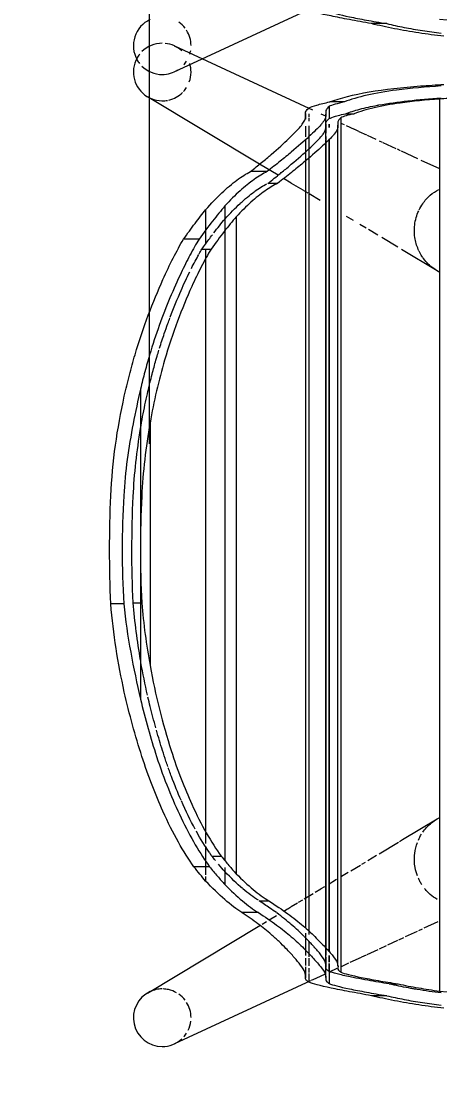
# Model space of a CAD drawing. Header units: millimetres. Extents: x 81566 to 292854, y -8553 to 29000.
# Drawn here: x 105756.5 to 105930.9, y 16205.8 to 16644.9 of the extents above; entities that cross this region are included whole.
import ezdxf

# ---------------------------------------------------------------- set-up
doc = ezdxf.new("R2010")
doc.units = ezdxf.units.MM
doc.linetypes.add('Осевая', pattern=[3175, 635, -476.25, 1587.5, -476.25])
for name, color, linetype, lineweight in [('A-ANNO-DIMS', 7, 'Continuous', 9), ('A-ANNO-DIMS-100', 7, 'Continuous', 9), ('Оси-2', 7, 'Осевая', 9)]:
    doc.layers.add(name, color=color, linetype=linetype, lineweight=lineweight)
doc.layers.add('I-FURN-1', color=9, linetype='Continuous', lineweight=9, true_color=0x808080)
doc.styles.add('ISOCPEUR', font='isocpeur.ttf', dxfattribs={"width": 0.9, "height": 250})
doc.dimstyles.new('ISO-2_5_0_9К_БОЛЬШОЙ', dxfattribs={"dimscale": 304.8, "dimtxt": 248.995294, "dimasz": 0.492126, "dimexe": 0.393701, "dimexo": 0.984252, "dimgap": 0, "dimtad": 1, "dimdec": 0, "dimrnd": 10, "dimzin": 0, "dimdsep": 46, "dimtxsty": 'ISOCPEUR', "dimblk1": 'OBLIQUE', "dimblk2": 'OBLIQUE', "dimsah": 1, "dimcen": 0.09, "dimdle": 0.393701, "dimazin": 0, "dimtfac": 1, "dimtdec": 4, "dimtix": 1, "dimtmove": 0, "dimatfit": 3, "dimfxl": 1, "dimtvp": 1, "dimtolj": 1, "dimtzin": 0, "dimarcsym": 2})

# ---------------------------------------------------------------- blocks, each defined once
blk = doc.blocks.new('Chair_IconsOfDenmark_NamNam_WoodChair - 1_187-V136-План расстановки мебели и оборудования 2 этажа в осях 23-33')
at = {"layer": 'I-FURN-1'}
for p, q in [((31.75, 192.92), (5.47, 249.64)), ((25.53, 161.18), (25.53, 167.51))]:
    blk.add_line(p, q, dxfattribs=at)
for start, end in [(119.1056, 128.4027), (25.0917, 119.1056), (135, 180), (180, 213.0242), (307.2529, 325.2136), (228.0907, 237.3895), (252.7785, 260.6311), (270.6963, 302.3007)]:
    blk.add_arc((16.35, 254.69), 12, start, end, dxfattribs=at)
for points, knots in [([(25.53, 167.51), (26.11, 170.8), (27.22, 177), (29.28, 187.31), (30.48, 192.06), (31.12, 193.59)], [0, 0, 0, 0, 0.25, 0.5, 1, 1, 1, 1]), ([(30.6, 185.19), (30, 183.79), (28.87, 179.38), (27.01, 169.87), (26.04, 164.18), (25.53, 161.18)], [0, 0, 0, 0, 0.5, 0.75, 1, 1, 1, 1])]:
    blk.add_open_spline(points, degree=3, knots=knots, dxfattribs=at)
for points in [[(20.29, 137.42), (20.69, 140.9), (21.61, 147.89), (23.37, 158.13), (24.77, 164.5), (25.53, 167.51)], [(25.53, 161.18), (24.98, 158.86), (23.94, 154.02), (22.61, 146.38), (21.89, 141.18), (21.57, 138.6)], [(27.46, 139.28), (25.39, 122.1), (21.78, 87.61), (19.27, 52.88), (18.29, 35.47)]]:
    blk.add_open_spline(points, degree=3, dxfattribs=at)
blk = doc.blocks.new('Chair_IconsOfDenmark_NamNam_WoodChair - 1_187-V137-План расстановки мебели и оборудования 2 этажа в осях 23-33')
at = {"layer": 'I-FURN-1'}
for p, q in [((188.81, 270.72), (188.81, 276.1)), ((165.38, 263.74), (149.05, 263.74)), ((261.79, 263.74), (165.38, 263.74)), ((261.79, 263.74), (165.38, 263.74)), ((189.26, 266.79), (189.26, 263.25)), ((278.31, 263.74), (261.79, 263.74)), ((26.64, 260.87), (54.83, 214)), ((264.14, 259.78), (163.1, 259.78)), ((371.99, 214.14), (400.09, 260.87)), ((31.75, 192.92), (5.47, 249.64)), ((421.27, 249.64), (395.33, 193.66)), ((79.27, 234.97), (79.27, 241.51)), ((340.75, 239.38), (340.75, 245.82)), ((336.59, 238.17), (336.59, 234.38)), ((75.16, 236.61), (73.3, 236.61)), ((87.82, 236.61), (75.9, 236.61)), ((83.69, 234.02), (83.69, 230.18)), ((93.38, 236.61), (89.01, 236.61)), ((336.59, 236.61), (93.87, 236.61)), ((353.01, 236.61), (338.72, 236.61)), ((77.21, 228.61), (71.82, 228.61)), ((78.88, 228.61), (77.21, 228.61)), ((78.88, 228.61), (77.21, 228.61)), ((349.14, 228.61), (81.81, 228.61)), ((349.14, 228.61), (81.81, 228.61)), ((354.38, 228.61), (349.14, 228.61)), ((354.59, 228.61), (354.38, 228.61)), ((60.16, 214.64), (60.16, 221.48)), ((350.06, 223.91), (76.35, 223.91)), ((368.9, 211.03), (368.9, 217.96)), ((55.38, 213.09), (56.48, 211.26)), ((65.06, 214.31), (65.06, 210.29)), ((367.37, 206.47), (371.99, 214.14)), ((57.11, 210.2), (58.94, 207.17)), ((363.99, 206.68), (363.99, 210.74)), ((60.8, 204.07), (61.76, 202.48)), ((61.78, 202.44), (62.57, 201.12)), ((364.05, 200.95), (365.97, 204.14)), ((62.68, 200.94), (64.25, 198.33)), ((64.47, 197.96), (65.53, 196.21)), ((361.1, 196.04), (363.98, 200.83)), ((32.96, 193.59), (31.12, 193.59)), ((35.34, 195.1), (32.83, 195.1)), ((34.78, 193.59), (32.96, 193.59)), ((37.05, 193.59), (35.22, 193.59)), ((37.58, 195.1), (35.34, 195.1)), ((41.13, 193.59), (37.96, 193.59)), ((41.21, 195.1), (38.1, 195.1)), ((48.1, 193.59), (41.72, 193.59)), ((50.14, 195.1), (42.28, 195.1)), ((51.56, 195.1), (50.14, 195.1)), ((52.37, 193.59), (51.02, 193.59)), ((378.4, 193.59), (52.45, 193.59)), ((377.09, 195.1), (53.8, 195.1)), ((65.91, 195.58), (68.17, 191.81)), ((356.8, 188.9), (359.56, 193.48)), ((359.84, 193.94), (360.99, 195.86)), ((382.16, 195.1), (377.09, 195.1)), ((388.01, 193.59), (378.4, 193.59)), ((387.89, 195.1), (383.31, 195.1)), ((391.21, 193.59), (389.93, 193.59)), ((393.12, 195.1), (390.75, 195.1)), ((392.97, 193.59), (391.58, 193.59)), ((395.33, 193.66), (394.62, 192.13)), ((32.76, 190.73), (31.86, 192.68)), ((34.57, 186.84), (32.76, 190.73)), ((68.65, 191.02), (70.09, 188.62)), ((37.4, 185.19), (30.6, 185.19)), ((33.1, 186.5), (43.37, 186.5)), ((36.81, 182), (35.34, 185.16)), ((35.63, 185.19), (37.4, 185.19)), ((39.68, 186.6), (37.29, 186.6)), ((37.4, 185.19), (38.9, 185.19)), ((38.9, 185.19), (37.4, 185.19)), ((39.57, 185.19), (42.24, 185.19)), ((42.24, 185.19), (39.57, 185.19)), ((41.58, 186.6), (39.68, 186.6)), ((383.55, 186.6), (42.36, 186.6)), ((43.5, 186.5), (382.24, 186.5)), ((43.86, 185.19), (382.27, 185.19)), ((382.27, 185.19), (43.86, 185.19)), ((70.14, 188.54), (71.08, 186.98)), ((72.32, 184.91), (73.09, 183.64)), ((382.6, 186.5), (392.79, 186.5)), ((386.52, 186.6), (384.89, 186.6)), ((388.82, 186.6), (386.52, 186.6)), ((387.24, 185.19), (388.67, 185.19)), ((388.67, 185.19), (387.24, 185.19)), ((396.02, 185.19), (390.99, 185.19)), ((393, 188.63), (392.08, 186.65)), ((397.95, 178.82), (397.95, 184.92)), ((391.35, 180.26), (35.32, 180.26)), ((39.08, 177.09), (37.62, 180.24)), ((37.77, 181.5), (388.18, 181.5)), ((73.12, 183.59), (74.03, 182.07)), ((389.12, 180.26), (388.49, 178.9)), ((41.5, 171.87), (39.31, 176.59)), ((75.27, 180.01), (76.96, 177.2)), ((77.57, 176.2), (79.98, 172.19)), ((348.46, 175.01), (350.23, 177.97)), ((388.11, 178.08), (386.57, 174.76)), ((393.02, 178.32), (393.02, 174.72)), ((42.47, 169.77), (41.55, 171.75)), ((80.39, 171.51), (81.23, 170.11)), ((345.33, 169.82), (346.9, 172.43)), ((385.65, 172.76), (384.17, 169.57)), ((386.53, 174.67), (385.77, 173.03)), ((25.53, 161.18), (25.53, 167.51)), ((44.71, 164.94), (42.61, 169.46)), ((81.87, 169.04), (84.03, 165.45)), ((342.35, 164.86), (344.75, 168.85)), ((384.07, 169.37), (382.4, 165.76)), ((46.34, 161.42), (44.96, 164.4)), ((84.66, 164.4), (89.54, 156.28)), ((337.37, 156.58), (341.41, 163.3)), ((381.02, 162.77), (378.52, 157.38)), ((381.77, 164.4), (381.18, 163.12)), ((30.44, 160.25), (30.44, 156.41)), ((48.51, 156.74), (46.56, 160.95)), ((49.7, 154.18), (48.68, 156.37)), ((89.76, 155.92), (90.56, 154.59)), ((90.56, 154.59), (99.21, 140.2)), ((327.52, 140.2), (336.42, 155)), ((377.51, 155.21), (374.38, 148.46)), ((378.31, 156.92), (377.72, 155.66)), ((52.33, 148.49), (49.99, 153.55)), ((53.26, 146.49), (52.57, 147.98)), ((56.3, 139.92), (53.61, 145.73)), ((373.72, 147.02), (370.14, 139.3)), ((399.13, 139.28), (27.46, 139.28)), ((65.06, 139.11), (99.83, 139.11)), ((326.9, 139.11), (361.67, 139.11))]:
    blk.add_line(p, q, dxfattribs=at)
for centre, start, end in [((16.35, 254.69), 25.0917, 180), ((410.38, 254.69), 60.8944, 148.9747), ((410.38, 254.69), 51.5535, 60.8944), ((16.35, 254.69), 0, 25.0917), ((410.38, 254.69), 157.4126, 179.0711), ((410.38, 254.69), 0, 45), ((16.35, 254.69), 180, 222.767), ((410.38, 254.69), 180, 190.2406), ((16.35, 254.69), 330.2063, 347.3289), ((16.35, 254.69), 347.8882, 357.8557), ((410.38, 254.69), 193.2652, 225), ((410.38, 254.69), 335.1407, 354.3629), ((16.35, 254.69), 307.2529, 325.2136), ((410.38, 254.69), 317.233, 334.5361), ((16.35, 254.69), 228.0907, 237.3895), ((16.35, 254.69), 244.0927, 262.9377), ((16.35, 254.69), 270.6963, 302.3007), ((410.38, 254.69), 227.7598, 237.3895), ((410.38, 254.69), 249.8446, 269.42), ((410.38, 254.69), 270, 287.2215)]:
    blk.add_arc(centre, 12, start, end, dxfattribs=at)
for points in [[(152.06, 270.48), (158.03, 271.8), (170.13, 274.11), (182.53, 275.59), (188.81, 276.1)], [(188.81, 276.1), (196.32, 276.44), (211.32, 276.79), (226.32, 276.44), (233.81, 276.1)], [(233.81, 276.1), (240.92, 275.77), (254.94, 274.46), (268.57, 271.96), (275.29, 270.48)], [(125.2, 263.16), (129.49, 264.53), (138.25, 267.16), (147.4, 269.44), (152.06, 270.48)], [(188.81, 270.72), (181.99, 270.04), (168.54, 268.05), (155.48, 265.17), (149.05, 263.74)], [(233.81, 270.72), (226.32, 271.14), (211.32, 271.57), (196.32, 271.14), (188.81, 270.72)], [(278.31, 263.74), (273.54, 264.81), (263.88, 266.93), (248.96, 269.45), (238.89, 270.43), (233.81, 270.72)], [(275.29, 270.48), (278.25, 269.82), (284.08, 268.42), (289.76, 266.85), (292.56, 266.03)], [(149.05, 263.74), (144.92, 262.77), (136.82, 260.67), (129.02, 258.29), (125.2, 257.04)], [(150.77, 260.84), (155.22, 261.85), (159.76, 262.76), (164.37, 263.57)], [(165.38, 263.74), (169.3, 264.38), (177.21, 265.57), (185.23, 266.45), (189.26, 266.79)], [(189.26, 266.79), (196.63, 267.14), (211.37, 267.5), (226.11, 267.13), (233.49, 266.78)], [(233.49, 263.25), (226.11, 263.59), (211.37, 263.95), (196.63, 263.6), (189.26, 263.25)], [(233.49, 266.78), (238.27, 266.56), (247.78, 265.78), (257.14, 264.47), (261.79, 263.74)], [(261.79, 263.74), (265.15, 263.19), (268.46, 262.57), (271.73, 261.89)], [(292.56, 259.95), (290.24, 260.63), (285.54, 261.96), (280.74, 263.17), (278.31, 263.74)], [(292.56, 266.03), (298.36, 264.33), (309.4, 260.59), (319.28, 256.47), (323.94, 254.4)], [(102.38, 254.4), (105.82, 255.93), (113.08, 258.98), (121.04, 261.83), (125.2, 263.16)], [(163.1, 259.78), (156.88, 258.67), (144.76, 256.03), (133.25, 252.73), (127.65, 250.96)], [(189.26, 263.25), (184.83, 262.88), (176.04, 261.9), (167.39, 260.52), (163.1, 259.78)], [(264.14, 259.78), (259.11, 260.63), (248.98, 262.13), (238.68, 263), (233.49, 263.25)], [(290.35, 253.71), (286.15, 254.92), (277.57, 257.16), (268.67, 258.99), (264.14, 259.78)], [(280.89, 259.82), (282.09, 259.52), (283.28, 259.22), (284.47, 258.91)], [(326.66, 246.84), (323.36, 248.4), (316.43, 251.51), (304.97, 256), (296.8, 258.69), (292.56, 259.95)], [(125.2, 257.04), (120.48, 255.51), (111.5, 252.21), (103.46, 248.64), (99.67, 246.84)], [(127.65, 254.57), (129.06, 255.01), (130.47, 255.44), (131.89, 255.87)], [(131.89, 255.87), (133.28, 256.28), (134.69, 256.69), (136.1, 257.09)], [(284.47, 258.91), (286.45, 258.39), (288.41, 257.85), (290.35, 257.3)], [(290.35, 257.3), (290.9, 257.14), (291.45, 256.98), (292, 256.82)], [(292, 256.82), (292.85, 256.57), (293.7, 256.32), (294.53, 256.06)], [(295.33, 255.81), (297.39, 255.17), (299.41, 254.51), (301.39, 253.83)], [(79.27, 241.51), (82.28, 243.64), (89.14, 247.99), (97.68, 252.3), (102.38, 254.4)], [(127.65, 250.96), (123.57, 249.67), (115.76, 246.91), (108.66, 243.92), (105.29, 242.4)], [(119.19, 251.71), (119.59, 251.86), (120, 252.01), (120.41, 252.15)], [(121.02, 252.37), (121.75, 252.63), (122.5, 252.88), (123.25, 253.14)], [(123.25, 253.14), (124.69, 253.63), (126.16, 254.11), (127.65, 254.57)], [(321.02, 242.4), (316.48, 244.43), (306.83, 248.46), (296.03, 252.07), (290.35, 253.71)], [(301.39, 253.83), (302.82, 253.34), (304.22, 252.85), (305.6, 252.34)], [(305.6, 252.34), (306.34, 252.07), (307.07, 251.8), (307.79, 251.53)], [(308.31, 251.34), (312.16, 249.88), (315.84, 248.37), (319.37, 246.84)], [(323.94, 254.4), (327.08, 253), (333.02, 250.15), (338.29, 247.26), (340.75, 245.82)], [(99.67, 246.84), (95.58, 244.9), (88.09, 240.93), (81.98, 236.94), (79.27, 234.97)], [(94.93, 240.99), (98.5, 242.94), (102.42, 244.86), (106.7, 246.74)], [(319.37, 246.84), (322.08, 245.67), (324.66, 244.47), (327.12, 243.25)], [(340.75, 239.38), (338.65, 240.63), (334.2, 243.14), (329.26, 245.62), (326.66, 246.84)], [(73.3, 236.61), (74.22, 237.38), (76.13, 238.98), (78.19, 240.66), (79.27, 241.51)], [(105.29, 242.4), (100.92, 240.42), (92.95, 236.35), (86.52, 232.22), (83.69, 230.18)], [(336.59, 234.38), (334.3, 235.73), (329.41, 238.44), (323.92, 241.1), (321.02, 242.4)], [(328.52, 242.56), (330.58, 241.52), (332.54, 240.47), (334.41, 239.42)], [(340.75, 245.82), (343.08, 244.18), (347.45, 240.98), (351.25, 238.02), (353.01, 236.61)], [(85.19, 235.07), (87.83, 236.87), (90.77, 238.69), (94.02, 240.49)], [(334.67, 239.28), (335.32, 238.91), (335.96, 238.54), (336.59, 238.17)], [(336.59, 238.17), (337.96, 237.2), (339.27, 236.25), (340.54, 235.31)], [(354.59, 228.61), (352.65, 230.25), (348.42, 233.7), (343.43, 237.44), (340.75, 239.38)], [(60.16, 221.48), (61.59, 223.75), (65.21, 228.56), (70.35, 233.85), (73.3, 236.61)], [(79.27, 234.97), (77.9, 233.85), (75.28, 231.66), (72.93, 229.61), (71.82, 228.61)], [(81.82, 232.51), (82.43, 233), (83.05, 233.51), (83.69, 234.02)], [(83.69, 234.02), (84.12, 234.33), (84.55, 234.63), (85, 234.94)], [(350.06, 223.91), (348.18, 225.51), (344.05, 228.87), (339.2, 232.5), (336.59, 234.38)], [(340.54, 235.31), (341.24, 234.79), (341.92, 234.28), (342.58, 233.78)], [(343.33, 233.21), (345.42, 231.62), (347.36, 230.08), (349.14, 228.61)], [(353.01, 236.61), (355.65, 234.29), (360.33, 229.8), (365.59, 223.52), (367.99, 219.75), (368.9, 217.96)], [(71.82, 228.61), (69.24, 226.09), (64.72, 221.22), (61.47, 216.76), (60.16, 214.64)], [(70.19, 221.23), (72.2, 223.6), (74.54, 226.06), (77.21, 228.61)], [(83.69, 230.18), (82.33, 229.07), (79.76, 226.92), (77.44, 224.89), (76.35, 223.91)], [(77.21, 228.61), (78.19, 229.46), (79.22, 230.34), (80.3, 231.25)], [(349.14, 228.61), (351.56, 226.44), (353.71, 224.33), (355.6, 222.29)], [(368.9, 211.03), (368.05, 212.74), (365.85, 216.34), (361.11, 222.24), (356.93, 226.45), (354.59, 228.61)], [(51.05, 209.28), (52.49, 210.94), (55.45, 214.64), (58.56, 219.08), (60.16, 221.48)], [(76.35, 223.91), (73.86, 221.46), (69.48, 216.73), (66.33, 212.37), (65.06, 210.29)], [(65.27, 214.65), (66.58, 216.71), (68.19, 218.88), (70.11, 221.14)], [(363.99, 206.68), (363.16, 208.36), (361.02, 211.9), (356.41, 217.69), (352.34, 221.79), (350.06, 223.91)], [(355.68, 222.2), (357.54, 220.19), (359.13, 218.25), (360.49, 216.38)], [(360.62, 216.21), (361.91, 214.42), (362.98, 212.71), (363.82, 211.08)], [(368.9, 217.96), (370.21, 216.31), (372.72, 213.21), (374.99, 210.52), (376.08, 209.28)], [(60.16, 214.64), (58.39, 211.91), (54.94, 206.89), (51.68, 202.78), (50.1, 200.94)], [(62.07, 209.87), (63.05, 211.28), (64.04, 212.76), (65.06, 214.31)], [(377.02, 200.94), (375.82, 202.36), (373.26, 205.46), (370.4, 209.09), (368.9, 211.03)], [(45.24, 203.16), (46.17, 204.05), (48.08, 205.97), (50.05, 208.14), (51.05, 209.28)], [(65.06, 210.29), (63.22, 207.44), (59.65, 202.21), (56.28, 197.93), (54.64, 196.04)], [(55.2, 200.94), (56.75, 202.74), (58.35, 204.75), (59.99, 206.98)], [(60.13, 207.17), (60.77, 208.04), (61.41, 208.94), (62.07, 209.87)], [(363.99, 210.74), (365.44, 208.88), (366.82, 207.14), (368.13, 205.52)], [(372.48, 196.04), (371.23, 197.52), (368.56, 200.78), (365.57, 204.62), (363.99, 206.68)], [(376.08, 209.28), (378.5, 206.49), (382.87, 201.65), (386.27, 198.35), (387.72, 197.09)], [(38.29, 197.09), (39.26, 197.83), (41.39, 199.59), (43.89, 201.88), (45.24, 203.16)], [(368.17, 205.47), (368.36, 205.23), (368.55, 205), (368.73, 204.77)], [(368.73, 204.77), (369.85, 203.4), (370.92, 202.13), (371.93, 200.94)], [(50.1, 200.94), (49.26, 199.98), (47.62, 198.15), (46.02, 196.49), (45.24, 195.71)], [(50.29, 195.67), (51.06, 196.44), (51.84, 197.24), (52.64, 198.09)], [(52.67, 198.12), (53.5, 199.02), (54.34, 199.96), (55.2, 200.94)], [(371.93, 200.94), (374.33, 198.12), (378.64, 193.23), (381.97, 189.89), (383.38, 188.62)], [(388.42, 188.62), (387.01, 189.89), (383.71, 193.23), (379.42, 198.12), (377.02, 200.94)], [(31.12, 193.59), (31.28, 193.84), (31.59, 194.28), (31.88, 194.6), (32.01, 194.73)], [(32.83, 195.1), (32.91, 195.1), (32.98, 195.09), (33.06, 195.07)], [(33.06, 195.07), (33.72, 194.92), (35.26, 195.1), (37.21, 196.26), (38.29, 197.09)], [(45.24, 195.71), (43.71, 194.19), (40.89, 191.49), (38.55, 189.46), (37.5, 188.62)], [(47.62, 193.09), (48.42, 193.84), (49.26, 194.66), (50.14, 195.53)], [(54.64, 196.04), (53.87, 195.15), (52.35, 193.45), (50.87, 191.9), (50.14, 191.16)], [(383.78, 183.64), (382.4, 184.92), (379.13, 188.28), (374.86, 193.2), (372.48, 196.04)], [(387.72, 197.09), (388.02, 196.83), (388.61, 196.36), (389.15, 195.99), (389.42, 195.82)], [(389.42, 195.82), (390, 195.47), (391.15, 194.98), (392.28, 194.96), (392.84, 195.07)], [(392.84, 195.07), (392.93, 195.09), (393.03, 195.1), (393.12, 195.1)], [(395.4, 193.59), (395.79, 192.85), (396.6, 190.64), (397.48, 187.03), (397.95, 184.92)], [(50.14, 191.16), (48.54, 189.54), (45.6, 186.66), (43.18, 184.52), (42.09, 183.64)], [(42.55, 188.62), (43.59, 189.44), (44.74, 190.43), (46, 191.59)], [(46.1, 191.67), (46.59, 192.12), (47.1, 192.59), (47.62, 193.09)], [(32.01, 186.56), (31.81, 186.49), (31.38, 186.19), (30.87, 185.58), (30.6, 185.19)], [(32.47, 186.57), (32.39, 186.59), (32.24, 186.61), (32.09, 186.58), (32.01, 186.56)], [(37.5, 188.62), (36.45, 187.78), (34.56, 186.6), (33.1, 186.41), (32.47, 186.57)], [(33.35, 176.38), (33.8, 178.54), (34.64, 182.24), (35.32, 184.48), (35.63, 185.19)], [(35.63, 185.19), (35.89, 185.57), (36.13, 185.87), (36.36, 186.09)], [(36.36, 186.09), (36.59, 186.32), (36.8, 186.47), (37, 186.54)], [(37, 186.54), (37.08, 186.57), (37.16, 186.59), (37.24, 186.6)], [(37.24, 186.6), (37.33, 186.6), (37.41, 186.59), (37.49, 186.57)], [(37.49, 186.57), (38.12, 186.41), (39.59, 186.6), (41.49, 187.78), (42.55, 188.62)], [(383.38, 188.62), (383.57, 188.46), (383.75, 188.3), (383.93, 188.15)], [(383.93, 188.15), (384.11, 188.01), (384.28, 187.87), (384.45, 187.74)], [(384.45, 187.74), (385.15, 187.23), (385.83, 186.87), (386.52, 186.68)], [(386.52, 186.68), (386.93, 186.56), (387.34, 186.5), (387.75, 186.5)], [(387.75, 186.5), (388.02, 186.5), (388.28, 186.52), (388.55, 186.57)], [(389.42, 187.8), (389.26, 187.92), (388.93, 188.17), (388.6, 188.47), (388.42, 188.62)], [(388.55, 186.57), (388.64, 186.59), (388.73, 186.6), (388.82, 186.6)], [(388.82, 186.6), (389.11, 186.6), (389.41, 186.51), (389.72, 186.33)], [(393.59, 186.57), (392.9, 186.44), (391.53, 186.52), (390.12, 187.26), (389.42, 187.8)], [(389.72, 186.33), (390.13, 186.1), (390.55, 185.72), (390.99, 185.19)], [(390.99, 185.19), (391.29, 184.59), (391.62, 183.7), (391.96, 182.54)], [(393.86, 186.6), (393.77, 186.6), (393.68, 186.59), (393.59, 186.57)], [(394.76, 186.33), (394.45, 186.51), (394.15, 186.6), (393.86, 186.6)], [(396.02, 185.19), (395.59, 185.72), (395.17, 186.1), (394.76, 186.33)], [(397.95, 178.82), (397.6, 180.34), (396.93, 182.95), (396.32, 184.62), (396.02, 185.19)], [(397.95, 184.92), (399.59, 180.61), (402.39, 169.33), (404.02, 154.66), (404.56, 147.17)], [(36.23, 181.27), (35.95, 181.05), (35.65, 180.71), (35.32, 180.26)], [(36.98, 181.6), (36.75, 181.6), (36.5, 181.49), (36.23, 181.27)], [(37, 181.6), (36.99, 181.6), (36.98, 181.6), (36.98, 181.6)], [(37.08, 181.59), (37.05, 181.59), (37.02, 181.6), (37, 181.6)], [(37.16, 181.57), (37.14, 181.58), (37.11, 181.59), (37.08, 181.59)], [(42.09, 183.64), (41.06, 182.79), (39.2, 181.6), (37.77, 181.41), (37.16, 181.57)], [(384.45, 183.06), (384.34, 183.15), (384.12, 183.33), (383.9, 183.53), (383.78, 183.64)], [(388.99, 181.57), (388.25, 181.43), (386.75, 181.54), (385.22, 182.42), (384.45, 183.06)], [(389.25, 181.6), (389.17, 181.6), (389.08, 181.59), (388.99, 181.57)], [(390.13, 181.35), (389.83, 181.51), (389.54, 181.6), (389.25, 181.6)], [(391.35, 180.26), (390.93, 180.76), (390.52, 181.13), (390.13, 181.35)], [(393.02, 174.72), (392.72, 176.03), (392.14, 178.29), (391.61, 179.75), (391.35, 180.26)], [(391.96, 182.54), (392.05, 182.21), (392.15, 181.86), (392.25, 181.49)], [(392.25, 181.49), (392.5, 180.56), (392.75, 179.5), (393.02, 178.32)], [(32.88, 174.04), (33.04, 174.85), (33.2, 175.64), (33.35, 176.38)], [(393.02, 178.32), (393.35, 177.47), (393.67, 176.55), (393.98, 175.58)], [(31.94, 169.03), (32.26, 170.81), (32.58, 172.48), (32.88, 174.04)], [(393.98, 175.58), (394.3, 174.57), (394.61, 173.5), (394.91, 172.37)], [(394.91, 172.37), (395.21, 171.24), (395.5, 170.04), (395.77, 168.8)], [(20.29, 137.42), (20.69, 140.9), (21.61, 147.89), (23.37, 158.13), (24.77, 164.5), (25.53, 167.51)], [(31.16, 164.55), (31.43, 166.1), (31.68, 167.6), (31.94, 169.03)], [(395.77, 168.8), (396.03, 167.61), (396.29, 166.37), (396.52, 165.1)], [(30.44, 160.25), (30.69, 161.72), (30.93, 163.16), (31.16, 164.55)], [(396.52, 165.1), (396.57, 164.88), (396.61, 164.66), (396.65, 164.44)], [(25.53, 161.18), (24.98, 158.86), (23.94, 154.02), (22.61, 146.38), (21.89, 141.18), (21.57, 138.6)], [(28.56, 151.12), (29.05, 153.86), (29.59, 156.54), (30.18, 159.12)], [(30.18, 159.12), (30.27, 159.5), (30.36, 159.87), (30.44, 160.25)], [(30.44, 156.41), (29.83, 153.71), (28.73, 148.06), (27.85, 142.19), (27.46, 139.28)], [(84.81, 149.54), (86.39, 149.36), (87.94, 148.98), (89.43, 148.42)], [(346.68, 149.54), (348.72, 149.3), (350.73, 148.74), (352.6, 147.88)], [(26.66, 138.6), (27.08, 141.9), (27.56, 145.22), (28.11, 148.49)], [(90.39, 148.02), (91.23, 147.66), (92.04, 147.23), (92.82, 146.74)], [(93.63, 146.2), (94.94, 145.29), (97.32, 143.14), (99.09, 140.53), (99.83, 139.11)], [(93.63, 146.2), (94.94, 145.29), (96.13, 144.22), (97.17, 143.03)], [(404.56, 147.17), (404.68, 145.55), (404.91, 142.29), (405.12, 139.04), (405.22, 137.42)], [(65.65, 140.21), (66.24, 141.23), (66.92, 142.19), (67.68, 143.07)], [(97.17, 143.03), (97.75, 142.36), (98.28, 141.66), (98.77, 140.92)], [(27.46, 139.28), (25.39, 122.1), (21.78, 87.61), (19.27, 52.88), (18.29, 35.47)], [(99.21, 140.22), (99.43, 139.86), (99.63, 139.49), (99.83, 139.11)], [(399.58, 131.68), (399.51, 132.94), (399.36, 135.48), (399.21, 138.01), (399.13, 139.28)]]:
    blk.add_open_spline(points, degree=3, dxfattribs=at)
for points, knots in [([(137.09, 257.37), (140.03, 258.19), (144.28, 259.31), (148.61, 260.34), (149.92, 260.64)], [0.2606458, 0.2606458, 0.2606458, 0.2606458, 0.5, 0.6031778, 0.6031778, 0.6031778, 0.6031778]), ([(271.73, 261.89), (273.28, 261.57), (276.01, 260.98), (278.71, 260.34), (279.88, 260.06)], [0.3391796, 0.3391796, 0.3391796, 0.3391796, 0.5, 0.6238323, 0.6238323, 0.6238323, 0.6238323]), ([(106.95, 246.84), (110.1, 248.21), (114.14, 249.86), (118.4, 251.43), (119.19, 251.71)], [0, 0, 0, 0, 0.5, 0.6115554, 0.6115554, 0.6115554, 0.6115554]), ([(25.53, 167.51), (26.11, 170.8), (27.22, 177), (29.28, 187.31), (30.48, 192.06), (31.12, 193.59)], [0, 0, 0, 0, 0.25, 0.5, 1, 1, 1, 1]), ([(32.01, 194.73), (32.18, 194.88), (32.45, 195.05), (32.73, 195.1), (32.83, 195.1)], [0, 0, 0, 0, 0.5, 0.7895212, 0.7895212, 0.7895212, 0.7895212]), ([(393.12, 195.1), (393.43, 195.1), (394.16, 194.88), (394.94, 194.15), (395.4, 193.59)], [0.1164263, 0.1164263, 0.1164263, 0.1164263, 0.5, 1, 1, 1, 1]), ([(30.6, 185.19), (30, 183.79), (28.87, 179.38), (27.01, 169.87), (26.04, 164.18), (25.53, 161.18)], [0, 0, 0, 0, 0.5, 0.75, 1, 1, 1, 1]), ([(35.32, 180.26), (34.72, 178.89), (33.62, 174.48), (31.82, 165), (30.91, 159.36), (30.44, 156.41)], [0, 0, 0, 0, 0.5, 0.75, 1, 1, 1, 1]), ([(404.56, 138.6), (404.19, 144.85), (403.21, 156.01), (400.82, 169.86), (398.97, 176.25), (397.95, 178.82)], [0, 0, 0, 0, 0.4, 0.7, 1, 1, 1, 1]), ([(399.13, 139.28), (398.75, 144.8), (397.79, 154.64), (395.58, 166.84), (393.92, 172.46), (393.02, 174.72)], [0, 0, 0, 0, 0.4, 0.7, 1, 1, 1, 1]), ([(396.65, 164.44), (397.33, 160.69), (398.52, 152.28), (399.26, 143.2), (399.54, 138.6)], [0.4166686, 0.4166686, 0.4166686, 0.4166686, 0.7, 1, 1, 1, 1]), ([(28.11, 148.49), (28.17, 148.89), (28.32, 149.76), (28.48, 150.64), (28.56, 151.12)], [0.4460073, 0.4460073, 0.4460073, 0.4460073, 0.5, 0.565955, 0.565955, 0.565955, 0.565955]), ([(75.44, 148.43), (76.56, 148.85), (79.64, 149.68), (82.84, 149.78), (84.81, 149.54)], [-0.6666667, -0.6666667, -0.6666667, -0.6666667, -0.5833333, -0.4444444, -0.4444444, -0.4444444, -0.4444444]), ([(335.89, 147.81), (337.43, 148.54), (340.98, 149.67), (344.71, 149.78), (346.68, 149.54)], [-0.7026693, -0.7026693, -0.7026693, -0.7026693, -0.5833333, -0.4444444, -0.4444444, -0.4444444, -0.4444444]), ([(67.68, 143.07), (67.94, 143.37), (68.72, 144.22), (69.59, 144.99), (70.19, 145.47)], [-0.88888889, -0.88888889, -0.88888889, -0.88888889, -0.86111111, -0.80748284, -0.80748284, -0.80748284, -0.80748284]), ([(71.82, 146.63), (72.29, 146.93), (73.16, 147.43), (74.07, 147.86), (74.48, 148.04)], [-0.76097034, -0.76097034, -0.76097034, -0.76097034, -0.72222222, -0.69082846, -0.69082846, -0.69082846, -0.69082846]), ([(326.9, 139.11), (327.83, 140.89), (329.56, 143.29), (331.94, 145.37), (332.86, 146.04), (332.99, 146.12)], [-1, -1, -1, -1, -0.8611111, -0.7916667, -0.7812537, -0.7812537, -0.7812537, -0.7812537]), ([(333.11, 146.21), (333.76, 146.66), (334.64, 147.2), (335.56, 147.66), (335.77, 147.76)], [-0.77777778, -0.77777778, -0.77777778, -0.77777778, -0.72222222, -0.70559197, -0.70559197, -0.70559197, -0.70559197]), ([(352.9, 147.75), (353.81, 147.31), (356.07, 146.01), (359.11, 143.28), (360.79, 140.8), (361.46, 139.51)], [-0.2927257, -0.2927257, -0.2927257, -0.2927257, -0.2222222, -0.1111111, -0.0103568, -0.0103568, -0.0103568, -0.0103568])]:
    blk.add_open_spline(points, degree=3, knots=knots, dxfattribs=at)
blk = doc.blocks.new('DIMBLOCK41-План расстановки мебели и оборудования 2 этажа в осях 23-33')
at = {"layer": 'A-ANNO-DIMS-100'}
for p, q in [((105430, 16498), (105430, 15736.72)), ((105430, 15856.72), (105430, 16498)), ((106529, 15662.78), (106529, 15976.72)), ((105310, 15856.72), (106649, 15856.72)), ((106529, 15856.72), (106529, 15662.78))]:
    blk.add_line(p, q, dxfattribs=at)
at = {"layer": 'A-ANNO-DIMS-100', "lineweight": 20}
for p, q in [((105430, 15856.72), (105505, 15931.72)), ((106529, 15856.72), (106604, 15931.72)), ((105430, 15856.72), (105355, 15781.72)), ((106529, 15856.72), (106454, 15781.72))]:
    blk.add_line(p, q, dxfattribs=at)
at = {"layer": 'A-ANNO-DIMS-100', "color": 0, "insert": (105706.56, 16183.33), "char_height": 250, "width": 655.0492, "attachment_point": 1, "line_spacing_factor": 1.149209, "style": 'ISOCPEUR'}
blk.add_mtext('1100', dxfattribs=at)
blk = doc.blocks.new('_Oblique')
at = {"color": 0, "linetype": 'ByBlock', "lineweight": -2}
blk.add_line((-0.5, -0.5), (0.5, 0.5), dxfattribs=at)

msp = doc.modelspace()

# ---------------------------------------------------------------- linework, layer by layer
at = {"layer": 'Оси-2'}
msp.add_line((105810, 593.74), (105810, 19528.29), dxfattribs=at)

# ---------------------------------------------------------------- block references
at = {"layer": 'I-FURN-1', "rotation": 90.00000000000017}
for name, p in [('Chair_IconsOfDenmark_NamNam_WoodChair - 1_187-V136-План расстановки мебели и оборудования 2 этажа в осях 23-33', (106070, 16618.28)), ('Chair_IconsOfDenmark_NamNam_WoodChair - 1_187-V137-План расстановки мебели и оборудования 2 этажа в осях 23-33', (106070, 16213.28))]:
    msp.add_blockref(name, p, dxfattribs=at)

# ---------------------------------------------------------------- dimensions: what is measured, and where the dimension line sits
at = {"layer": 'A-ANNO-DIMS'}
dim = msp.add_linear_dim(base=(106529, 15856.72), p1=(105430, 16798), p2=(106529, 15962.78), dimstyle='ISO-2_5_0_9К_БОЛЬШОЙ', override={"dimpost": '<>', "dimfxl": 1380.358446}, dxfattribs=at)
dim.commit()
dim.dimension.update_dxf_attribs({"geometry": 'DIMBLOCK41-План расстановки мебели и оборудования 2 этажа в осях 23-33', "text_midpoint": (105979.5, 15981.72)})

doc.saveas('drawing.dxf')
